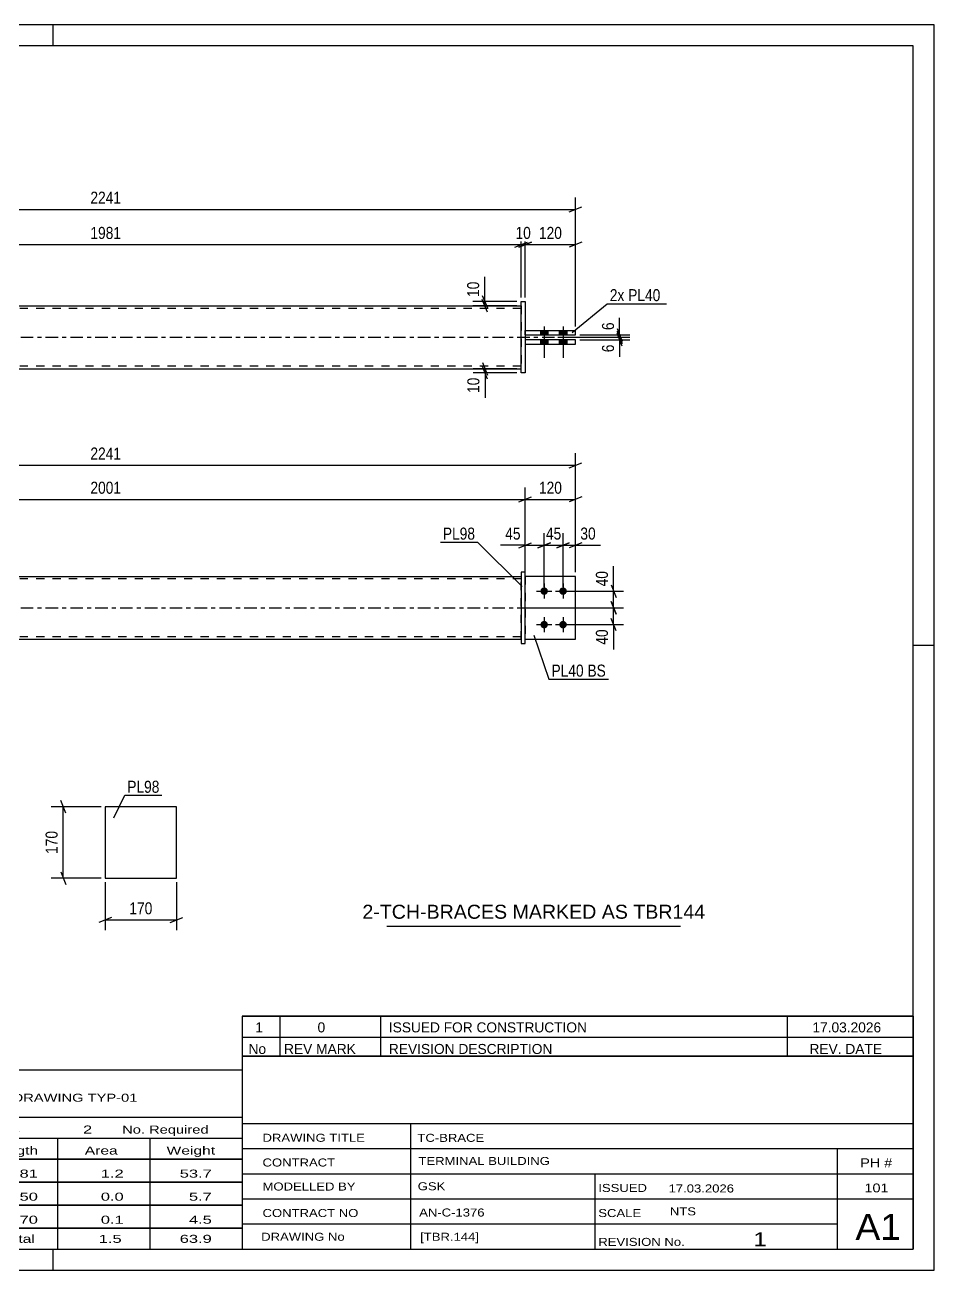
# Model space of a CAD drawing. Header units: millimetres. Extents: x 0 to 420, y 0 to 297.
# Drawn here: x 203.2 to 420, y 0 to 297 of the extents above; entities that cross this region are included whole.
import ezdxf

# ---------------------------------------------------------------- set-up
doc = ezdxf.new("R2010")
doc.units = ezdxf.units.MM
doc.linetypes.add('DXK_LINE_DOT2', pattern=[3.9198, 1.9599, -1.9599])
doc.linetypes.add('DXK_LINE_DOT3', pattern=[5.9187, 2.979, -0.9799, 0.9799, -0.9799])
doc.styles.add('Arial', font='arial.ttf', dxfattribs={"height": 0.2})
doc.styles.add('Arial Narrow', font='ARIALN.TTF', dxfattribs={"height": 0.2})

# ---------------------------------------------------------------- blocks, each defined once
blk = doc.blocks.new('Unknown-580572883-1163')
at = {"color": 5, "linetype": 'Continuous'}
for p, q in [((420, 297), (0, 297)), ((210, 292), (210, 297)), ((420, 0), (420, 297)), ((415, 292), (5, 292)), ((415, 5), (415, 292)), ((420, 149), (415, 149)), ((5, 5), (415, 5)), ((210, 0), (210, 5)), ((0, 0), (420, 0))]:
    blk.add_line(p, q, dxfattribs=at)
blk = doc.blocks.new('Part-580572883-1769 - 1738')
at = {"color": 2, "linetype": 'Continuous'}
for p, q in [((334.53, 165.45), (322.53, 165.45)), ((334.53, 150.45), (334.53, 165.45)), ((322.53, 150.45), (334.53, 150.45))]:
    blk.add_line(p, q, dxfattribs=at)
at = {"color": 7, "linetype": 'DXK_LINE_DOT2'}
blk.add_line((322.53, 165.45), (322.53, 150.45), dxfattribs=at)
blk = doc.blocks.new('Part-580572883-1764 - 1738')
at = {"color": 7, "linetype": 'DXK_LINE_DOT2'}
for p, q in [((334.53, 165.45), (322.53, 165.45)), ((322.53, 165.45), (322.53, 150.45)), ((334.53, 150.45), (334.53, 165.45)), ((322.53, 150.45), (334.53, 150.45))]:
    blk.add_line(p, q, dxfattribs=at)
blk = doc.blocks.new('Part-580572883-1784 - 1738')
at = {"color": 2, "linetype": 'Continuous'}
for p, q in [((321.53, 166.45), (321.53, 149.45)), ((322.53, 166.45), (321.53, 166.45)), ((322.53, 149.45), (322.53, 166.45)), ((321.53, 149.45), (322.53, 149.45))]:
    blk.add_line(p, q, dxfattribs=at)
blk = doc.blocks.new('Part-580572883-1804 - 1738')
at = {"color": 2, "linetype": 'Continuous'}
for p, q in [((123.46, 165.45), (321.53, 165.45)), ((123.46, 150.45), (321.53, 150.45))]:
    blk.add_line(p, q, dxfattribs=at)
at = {"color": 7, "linetype": 'DXK_LINE_DOT2'}
for p, q in [((123.46, 150.45), (123.46, 165.45)), ((321.53, 164.85), (123.46, 164.85)), ((321.53, 150.45), (321.53, 165.45)), ((321.53, 151.05), (123.46, 151.05))]:
    blk.add_line(p, q, dxfattribs=at)
at = {"color": 7, "linetype": 'DXK_LINE_DOT3'}
blk.add_line((113.46, 157.95), (331.53, 157.95), dxfattribs=at)
blk = doc.blocks.new('Bolt-580572883-1805 - 1738')
at = {"linetype": 'Continuous'}
for points in [[(327.03, 162.85, -1), (327.03, 161.05, -1)], [(331.53, 162.85, -1), (331.53, 161.05, -1)], [(327.03, 154.85, -1), (327.03, 153.05, -1)], [(331.53, 154.85, -1), (331.53, 153.05, -1)]]:
    blk.add_hatch(color=1, dxfattribs=at).paths.add_polyline_path(points)
at = {"color": 1, "linetype": 'Continuous'}
for p, q in [((327.03, 163.75), (327.03, 160.15)), ((331.53, 163.75), (331.53, 160.15)), ((325.23, 161.95), (328.83, 161.95)), ((329.73, 161.95), (333.33, 161.95)), ((327.03, 155.75), (327.03, 152.15)), ((331.53, 155.75), (331.53, 152.15)), ((325.23, 153.95), (328.83, 153.95)), ((329.73, 153.95), (333.33, 153.95))]:
    blk.add_line(p, q, dxfattribs=at)
blk = doc.blocks.new('Part-580572883-1418 - 1390')
at = {"color": 2, "linetype": 'Continuous'}
for p, q in [((322.53, 224.09), (334.53, 224.09)), ((322.53, 223.09), (334.53, 223.09)), ((334.53, 223.09), (334.53, 224.09))]:
    blk.add_line(p, q, dxfattribs=at)
at = {"color": 7, "linetype": 'DXK_LINE_DOT2'}
blk.add_line((322.53, 223.09), (322.53, 224.09), dxfattribs=at)
blk = doc.blocks.new('Part-580572883-1445 - 1390')
at = {"color": 2, "linetype": 'Continuous'}
for p, q in [((123.46, 229.99), (321.53, 229.99)), ((123.46, 214.99), (321.53, 214.99))]:
    blk.add_line(p, q, dxfattribs=at)
at = {"color": 7, "linetype": 'DXK_LINE_DOT2'}
for p, q in [((123.46, 214.99), (123.46, 229.99)), ((321.53, 229.39), (123.46, 229.39)), ((321.53, 229.99), (321.53, 214.99)), ((321.53, 215.59), (123.46, 215.59))]:
    blk.add_line(p, q, dxfattribs=at)
at = {"color": 7, "linetype": 'DXK_LINE_DOT3'}
blk.add_line((113.46, 222.49), (331.53, 222.49), dxfattribs=at)
blk = doc.blocks.new('Bolt-580572883-1430 - 1390')
at = {"linetype": 'Continuous'}
for points in [[(327.93, 224.09), (326.13, 224.09), (326.13, 223.09), (327.93, 223.09)], [(327.93, 224.09), (326.13, 224.09), (326.13, 223.09), (327.93, 223.09)], [(332.43, 224.09), (330.63, 224.09), (330.63, 223.09), (332.43, 223.09)], [(332.43, 224.09), (330.63, 224.09), (330.63, 223.09), (332.43, 223.09)], [(327.93, 221.89), (326.13, 221.89), (326.13, 220.89), (327.93, 220.89)], [(327.93, 221.89), (326.13, 221.89), (326.13, 220.89), (327.93, 220.89)], [(332.43, 221.89), (330.63, 221.89), (330.63, 220.89), (332.43, 220.89)], [(332.43, 221.89), (330.63, 221.89), (330.63, 220.89), (332.43, 220.89)]]:
    blk.add_hatch(color=1, dxfattribs=at).paths.add_polyline_path(points)
at = {"color": 1, "linetype": 'Continuous'}
for p, q in [((326.13, 224.09), (326.13, 223.09)), ((326.13, 224.09), (326.13, 223.09)), ((327.03, 225.09), (327.03, 217.59)), ((327.03, 225.09), (327.03, 217.59)), ((327.93, 224.09), (327.93, 223.09)), ((327.93, 224.09), (327.93, 223.09)), ((330.63, 224.09), (330.63, 223.09)), ((330.63, 224.09), (330.63, 223.09)), ((331.53, 225.09), (331.53, 217.59)), ((331.53, 225.09), (331.53, 217.59)), ((332.43, 224.09), (332.43, 223.09)), ((332.43, 224.09), (332.43, 223.09)), ((326.13, 221.89), (326.13, 220.89)), ((326.13, 221.89), (326.13, 220.89)), ((327.93, 221.89), (327.93, 220.89)), ((327.93, 221.89), (327.93, 220.89)), ((330.63, 221.89), (330.63, 220.89)), ((330.63, 221.89), (330.63, 220.89)), ((332.43, 221.89), (332.43, 220.89)), ((332.43, 221.89), (332.43, 220.89))]:
    blk.add_line(p, q, dxfattribs=at)
blk = doc.blocks.new('Part-580572883-1457 - 1390')
at = {"color": 2, "linetype": 'Continuous'}
for p, q in [((321.53, 213.99), (321.53, 230.99)), ((321.53, 230.99), (322.53, 230.99)), ((322.53, 230.99), (322.53, 213.99)), ((322.53, 213.99), (321.53, 213.99))]:
    blk.add_line(p, q, dxfattribs=at)
blk = doc.blocks.new('Part-580572883-1462 - 1390')
at = {"color": 2, "linetype": 'Continuous'}
for p, q in [((334.53, 221.89), (322.53, 221.89)), ((322.53, 220.89), (334.53, 220.89)), ((334.53, 220.89), (334.53, 221.89))]:
    blk.add_line(p, q, dxfattribs=at)
at = {"color": 7, "linetype": 'DXK_LINE_DOT2'}
blk.add_line((322.53, 221.89), (322.53, 220.89), dxfattribs=at)
blk = doc.blocks.new('Part-580572883-2294 - 2288')
at = {"color": 2, "linetype": 'Continuous'}
for p, q in [((239.37, 110.51), (222.37, 110.51)), ((222.37, 110.51), (222.37, 93.51)), ((239.37, 93.51), (239.37, 110.51)), ((222.37, 93.51), (239.37, 93.51))]:
    blk.add_line(p, q, dxfattribs=at)
blk = doc.blocks.new('StraightDimension-580572883-1826 - 1738')
at = {"color": 7, "linetype": 'Continuous'}
for p, q in [((327.03, 162.95), (327.03, 175.74)), ((331.53, 162.95), (331.53, 175.74)), ((325.53, 172.29), (328.53, 173.49)), ((327.03, 172.89), (331.53, 172.89)), ((333.03, 173.49), (330.03, 172.29))]:
    blk.add_line(p, q, dxfattribs=at)
at = {"color": 0}
blk.add_wipeout([(331.71, 173.64), (331.71, 177.84), (326.85, 177.84), (326.85, 173.64)], dxfattribs=at)
at = {"color": 3, "style": 'Arial Narrow'}
blk.add_text('45', height=2.863, dxfattribs=at).set_placement((327.45, 174.24))
blk = doc.blocks.new('StraightDimension-580572883-1914 - 1738')
at = {"color": 7, "linetype": 'Continuous'}
for p, q in [((123.96, 184.43), (120.96, 183.23)), ((122.46, 158.95), (122.46, 186.68)), ((321.03, 183.23), (324.03, 184.43)), ((322.53, 166.45), (322.53, 186.68)), ((122.46, 183.83), (322.53, 183.83))]:
    blk.add_line(p, q, dxfattribs=at)
at = {"color": 0}
blk.add_wipeout([(226.75, 184.58), (226.75, 188.78), (218.24, 188.78), (218.24, 184.58)], dxfattribs=at)
at = {"color": 3, "style": 'Arial Narrow'}
blk.add_text('2001', height=2.863, dxfattribs=at).set_placement((218.84, 185.18))
blk = doc.blocks.new('StraightDimension-580572883-1810 - 1738')
at = {"color": 7, "linetype": 'Continuous'}
for p, q in [((331.53, 162.95), (331.53, 175.74)), ((334.53, 166.45), (334.53, 175.74)), ((330.03, 172.29), (333.03, 173.49)), ((331.53, 172.89), (334.53, 172.89)), ((336.03, 173.49), (333.03, 172.29))]:
    blk.add_line(p, q, dxfattribs=at)
at = {"color": 0}
blk.add_wipeout([(339.91, 173.64), (339.91, 177.84), (335.06, 177.84), (335.06, 173.64)], dxfattribs=at)
at = {"color": 7, "linetype": 'Continuous'}
blk.add_line((334.53, 172.89), (340.44, 172.89), dxfattribs=at)
blk.add_line((334.53, 172.89), (340.44, 172.89), dxfattribs=at)
at = {"color": 3, "style": 'Arial Narrow'}
blk.add_text('30', height=2.863, dxfattribs=at).set_placement((335.66, 174.24))
blk = doc.blocks.new('StraightDimension-580572883-1839 - 1738')
at = {"color": 7, "linetype": 'Continuous'}
for p, q in [((322.53, 166.45), (322.53, 175.74)), ((327.03, 162.95), (327.03, 175.74)), ((321.03, 172.29), (324.03, 173.49)), ((322.53, 172.89), (327.03, 172.89)), ((328.53, 173.49), (325.53, 172.29))]:
    blk.add_line(p, q, dxfattribs=at)
at = {"color": 0}
blk.add_wipeout([(322.01, 173.64), (322.01, 177.84), (317.15, 177.84), (317.15, 173.64)], dxfattribs=at)
at = {"color": 7, "linetype": 'Continuous'}
blk.add_line((322.53, 172.89), (316.62, 172.89), dxfattribs=at)
blk.add_line((322.53, 172.89), (316.62, 172.89), dxfattribs=at)
at = {"color": 3, "style": 'Arial Narrow'}
blk.add_text('45', height=2.863, dxfattribs=at).set_placement((317.75, 174.24))
blk = doc.blocks.new('StraightDimension-580572883-1856 - 1738')
at = {"color": 7, "linetype": 'Continuous'}
for p, q in [((110.46, 166.45), (110.46, 194.83)), ((334.53, 166.45), (334.53, 194.83)), ((111.96, 192.58), (108.96, 191.38)), ((110.46, 191.98), (334.53, 191.98)), ((333.03, 191.38), (336.03, 192.58))]:
    blk.add_line(p, q, dxfattribs=at)
at = {"color": 0}
blk.add_wipeout([(226.75, 192.73), (226.75, 196.93), (218.24, 196.93), (218.24, 192.73)], dxfattribs=at)
at = {"color": 3, "style": 'Arial Narrow'}
blk.add_text('2241', height=2.863, dxfattribs=at).set_placement((218.84, 193.33))
blk = doc.blocks.new('StraightDimension-580572883-1876 - 1738')
at = {"color": 7, "linetype": 'Continuous'}
for p, q in [((342.98, 163.45), (344.18, 160.45)), ((332.53, 161.95), (345.98, 161.95)), ((343.58, 157.95), (343.58, 161.95)), ((323.53, 157.95), (345.98, 157.95)), ((344.18, 156.45), (342.98, 159.45))]:
    blk.add_line(p, q, dxfattribs=at)
at = {"color": 0}
blk.add_wipeout([(342.83, 167.34), (338.63, 167.34), (338.63, 162.48), (342.83, 162.48)], dxfattribs=at)
at = {"color": 7, "linetype": 'Continuous'}
blk.add_line((343.58, 161.95), (343.58, 167.86), dxfattribs=at)
blk.add_line((343.58, 161.95), (343.58, 167.86), dxfattribs=at)
at = {"color": 3, "style": 'Arial Narrow'}
blk.add_text('40', height=2.863, rotation=90.0002, dxfattribs=at).set_placement((342.23, 163.08))
blk = doc.blocks.new('StraightDimension-580572883-1885 - 1738')
at = {"color": 7, "linetype": 'Continuous'}
for p, q in [((323.53, 157.95), (345.98, 157.95)), ((342.98, 159.45), (344.18, 156.45)), ((343.58, 153.95), (343.58, 157.95)), ((344.18, 152.45), (342.98, 155.45)), ((332.53, 153.95), (345.98, 153.95))]:
    blk.add_line(p, q, dxfattribs=at)
at = {"color": 0}
blk.add_wipeout([(342.83, 153.43), (338.63, 153.43), (338.63, 148.57), (342.83, 148.57)], dxfattribs=at)
at = {"color": 7, "linetype": 'Continuous'}
blk.add_line((343.58, 153.95), (343.58, 148.05), dxfattribs=at)
blk.add_line((343.58, 153.95), (343.58, 148.05), dxfattribs=at)
at = {"color": 3, "style": 'Arial Narrow'}
blk.add_text('40', height=2.863, rotation=90.0002, dxfattribs=at).set_placement((342.23, 149.17))
blk = doc.blocks.new('StraightDimension-580572883-1895 - 1738')
at = {"color": 7, "linetype": 'Continuous'}
for p, q in [((321.03, 183.23), (324.03, 184.43)), ((322.53, 166.45), (322.53, 186.68)), ((336.03, 184.43), (333.03, 183.23)), ((334.53, 166.45), (334.53, 186.68)), ((322.53, 183.83), (334.53, 183.83))]:
    blk.add_line(p, q, dxfattribs=at)
at = {"color": 0}
blk.add_wipeout([(331.87, 184.58), (331.87, 188.78), (325.19, 188.78), (325.19, 184.58)], dxfattribs=at)
at = {"color": 3, "style": 'Arial Narrow'}
blk.add_text('120', height=2.863, dxfattribs=at).set_placement((325.79, 185.18))
blk = doc.blocks.new('StraightDimension-580572883-1552 - 1390')
at = {"color": 7, "linetype": 'Continuous'}
for p, q in [((312.28, 232.49), (313.48, 229.49)), ((320.53, 230.99), (310.03, 230.99)), ((320.53, 229.99), (310.03, 229.99)), ((313.48, 228.49), (312.28, 231.49)), ((312.88, 229.99), (312.88, 230.99))]:
    blk.add_line(p, q, dxfattribs=at)
at = {"color": 0}
blk.add_wipeout([(312.13, 236.37), (307.93, 236.37), (307.93, 231.51), (312.13, 231.51)], dxfattribs=at)
at = {"color": 7, "linetype": 'Continuous'}
blk.add_line((312.88, 230.99), (312.88, 236.89), dxfattribs=at)
blk.add_line((312.88, 230.99), (312.88, 236.89), dxfattribs=at)
at = {"color": 3, "style": 'Arial Narrow'}
blk.add_text('10', height=2.863, rotation=90.0002, dxfattribs=at).set_placement((311.53, 232.11))
blk = doc.blocks.new('StraightDimension-580572883-1538 - 1390')
at = {"color": 7, "linetype": 'Continuous'}
for p, q in [((320.53, 214.99), (310.08, 214.99)), ((320.53, 213.99), (310.08, 213.99)), ((312.33, 216.49), (313.53, 213.49)), ((313.53, 212.49), (312.33, 215.49)), ((312.93, 213.99), (312.93, 214.99))]:
    blk.add_line(p, q, dxfattribs=at)
at = {"color": 0}
blk.add_wipeout([(312.18, 213.46), (307.98, 213.46), (307.98, 208.61), (312.18, 208.61)], dxfattribs=at)
at = {"color": 7, "linetype": 'Continuous'}
blk.add_line((312.93, 213.99), (312.93, 208.08), dxfattribs=at)
blk.add_line((312.93, 213.99), (312.93, 208.08), dxfattribs=at)
at = {"color": 3, "style": 'Arial Narrow'}
blk.add_text('10', height=2.863, rotation=90.0002, dxfattribs=at).set_placement((311.58, 209.21))
blk = doc.blocks.new('StraightDimension-580572883-1567 - 1390')
at = {"color": 7, "linetype": 'Continuous'}
for p, q in [((110.46, 225.09), (110.46, 255.86)), ((334.53, 225.09), (334.53, 255.86)), ((111.96, 253.61), (108.96, 252.41)), ((110.46, 253.01), (334.53, 253.01)), ((333.03, 252.41), (336.03, 253.61))]:
    blk.add_line(p, q, dxfattribs=at)
at = {"color": 0}
blk.add_wipeout([(226.75, 253.76), (226.75, 257.96), (218.24, 257.96), (218.24, 253.76)], dxfattribs=at)
at = {"color": 3, "style": 'Arial Narrow'}
blk.add_text('2241', height=2.863, dxfattribs=at).set_placement((218.84, 254.36))
blk = doc.blocks.new('StraightDimension-580572883-1578 - 1390')
at = {"color": 7, "linetype": 'Continuous'}
for p, q in [((322.53, 231.99), (322.53, 247.45)), ((334.53, 225.09), (334.53, 247.45)), ((321.03, 244), (324.03, 245.2)), ((322.53, 244.6), (334.53, 244.6)), ((336.03, 245.2), (333.03, 244))]:
    blk.add_line(p, q, dxfattribs=at)
at = {"color": 0}
blk.add_wipeout([(331.87, 245.35), (331.87, 249.55), (325.19, 249.55), (325.19, 245.35)], dxfattribs=at)
at = {"color": 3, "style": 'Arial Narrow'}
blk.add_text('120', height=2.863, dxfattribs=at).set_placement((325.79, 245.95))
blk = doc.blocks.new('StraightDimension-580572883-1608 - 1390')
at = {"color": 7, "linetype": 'Continuous'}
for p, q in [((123.46, 231.99), (123.46, 247.45)), ((321.53, 231.99), (321.53, 247.45)), ((124.96, 245.2), (121.96, 244)), ((123.46, 244.6), (321.53, 244.6)), ((320.03, 244), (323.03, 245.2))]:
    blk.add_line(p, q, dxfattribs=at)
at = {"color": 0}
blk.add_wipeout([(226.75, 245.35), (226.75, 249.55), (218.24, 249.55), (218.24, 245.35)], dxfattribs=at)
at = {"color": 3, "style": 'Arial Narrow'}
blk.add_text('1981', height=2.863, dxfattribs=at).set_placement((218.84, 245.95))
blk = doc.blocks.new('StraightDimension-580572883-1618 - 1390')
at = {"color": 7, "linetype": 'Continuous'}
for p, q in [((321.53, 231.99), (321.53, 247.45)), ((322.53, 231.99), (322.53, 247.45)), ((320.03, 244), (323.03, 245.2)), ((324.03, 245.2), (321.03, 244)), ((321.53, 244.6), (322.53, 244.6))]:
    blk.add_line(p, q, dxfattribs=at)
at = {"color": 0}
blk.add_wipeout([(324.46, 245.35), (324.46, 249.55), (319.6, 249.55), (319.6, 245.35)], dxfattribs=at)
at = {"color": 3, "style": 'Arial Narrow'}
blk.add_text('10', height=2.863, dxfattribs=at).set_placement((320.2, 245.95))
blk = doc.blocks.new('StraightDimension-580572883-1650 - 1390')
at = {"color": 7, "linetype": 'Continuous'}
for p, q in [((344.43, 223.99), (345.63, 220.99)), ((345.63, 220.39), (344.43, 223.39)), ((330.28, 222.49), (347.43, 222.49)), ((335.53, 221.89), (347.43, 221.89)), ((345.03, 221.89), (345.03, 222.49))]:
    blk.add_line(p, q, dxfattribs=at)
at = {"color": 0}
blk.add_wipeout([(344.28, 221.36), (340.08, 221.36), (340.08, 218.33), (344.28, 218.33)], dxfattribs=at)
at = {"color": 7, "linetype": 'Continuous'}
blk.add_line((345.03, 221.89), (345.03, 217.81), dxfattribs=at)
blk.add_line((345.03, 221.89), (345.03, 217.81), dxfattribs=at)
at = {"color": 3, "style": 'Arial Narrow'}
blk.add_text('6', height=2.86, rotation=90.0002, dxfattribs=at).set_placement((343.68, 218.93))
blk = doc.blocks.new('StraightDimension-580572883-1661 - 1390')
at = {"color": 7, "linetype": 'Continuous'}
for p, q in [((335.53, 223.09), (347.43, 223.09)), ((344.43, 224.59), (345.63, 221.59)), ((345.63, 220.99), (344.43, 223.99)), ((345.03, 222.49), (345.03, 223.09)), ((330.28, 222.49), (347.43, 222.49))]:
    blk.add_line(p, q, dxfattribs=at)
at = {"color": 0}
blk.add_wipeout([(344.28, 226.64), (340.08, 226.64), (340.08, 223.61), (344.28, 223.61)], dxfattribs=at)
at = {"color": 7, "linetype": 'Continuous'}
blk.add_line((345.03, 223.09), (345.03, 227.17), dxfattribs=at)
blk.add_line((345.03, 223.09), (345.03, 227.17), dxfattribs=at)
at = {"color": 3, "style": 'Arial Narrow'}
blk.add_text('6', height=2.86, rotation=90.0002, dxfattribs=at).set_placement((343.68, 224.21))
blk = doc.blocks.new('StraightDimension-580572883-2305 - 2288')
at = {"color": 7, "linetype": 'Continuous'}
for p, q in [((222.37, 92.51), (222.37, 81.11)), ((239.37, 92.51), (239.37, 81.11)), ((223.87, 84.11), (220.87, 82.91)), ((222.37, 83.51), (239.37, 83.51)), ((237.87, 82.91), (240.87, 84.11))]:
    blk.add_line(p, q, dxfattribs=at)
at = {"color": 0}
blk.add_wipeout([(234.22, 84.26), (234.22, 88.46), (227.53, 88.46), (227.53, 84.26)], dxfattribs=at)
at = {"color": 3, "style": 'Arial Narrow'}
blk.add_text('170', height=2.863, dxfattribs=at).set_placement((228.13, 84.86))
blk = doc.blocks.new('StraightDimension-580572883-2296 - 2288')
at = {"color": 7, "linetype": 'Continuous'}
for p, q in [((221.37, 110.51), (209.52, 110.51)), ((212.97, 109.01), (211.77, 112.01)), ((212.37, 93.51), (212.37, 110.51)), ((221.37, 93.51), (209.52, 93.51)), ((211.77, 95.01), (212.97, 92.01))]:
    blk.add_line(p, q, dxfattribs=at)
at = {"color": 0}
blk.add_wipeout([(211.62, 105.35), (207.42, 105.35), (207.42, 98.67), (211.62, 98.67)], dxfattribs=at)
at = {"color": 3, "style": 'Arial Narrow'}
blk.add_text('170', height=2.863, rotation=90.0002, dxfattribs=at).set_placement((211.02, 99.27))
blk = doc.blocks.new('Unknown-580572883-3637')
at = {"color": 7, "linetype": 'Continuous'}
for p, q in [((255, 51.05), (255, 5)), ((255, 51.05), (415, 51.05)), ((415, 51), (415, 5)), ((255, 35), (415, 35)), ((295.14, 35), (295.14, 5)), ((255, 29), (415, 29)), ((397, 5.05), (397, 29.05)), ((255, 23), (415, 23)), ((339.14, 23), (339.14, 5)), ((255, 17), (415, 17)), ((255, 11), (397, 11)), ((255, 5), (415, 5))]:
    blk.add_line(p, q, dxfattribs=at)
at = {"color": 7, "style": 'Arial Narrow'}
for s, height, width, p in [('DRAWING TITLE', 1.9089, 1.425378, (259.88, 30.61)), ('TC-BRACE', 1.909, 1.425378, (296.81, 30.59)), ('TERMINAL BUILDING', 1.9089, 1.425378, (297.06, 25.07)), ('CONTRACT', 1.909, 1.425378, (259.88, 24.71)), ('MODELLED BY', 1.9089, 1.425378, (259.88, 18.98)), ('GSK', 1.909, 1.425378, (296.88, 19.04)), ('ISSUED', 1.909, 1.425378, (339.94, 18.64)), ('17.03.2026', 1.909, 1.425378, (356.69, 18.52)), ('CONTRACT NO', 1.9089, 1.425378, (259.88, 12.66)), ('AN-C-1376', 1.909, 1.425378, (297.23, 12.78)), ('SCALE', 1.909, 1.425378, (339.94, 12.65)), ('A1', 6.204, 1.25, (401.24, 7.2)), ('DRAWING No', 1.909, 1.425378, (259.56, 7)), ('[TBR.144]', 1.909, 1.425378, (297.46, 6.99)), ('1', 3.34, 1.5, (376.91, 5.68)), ('REVISION No.', 1.9089, 1.425378, (339.94, 5.77))]:
    blk.add_text(s, height=height, dxfattribs=dict(at, width=width)).set_placement(p)
at = {"color": 7, "linetype": 'Continuous', "style": 'Arial Narrow'}
for s, height, width, p in [('PH #', 2.1, 1.42538, (402.4, 24.55)), ('101', 2.1, 1.42538, (403.41, 18.55)), ('NTS', 1.909, 1.425378, (357, 13.05))]:
    blk.add_text(s, height=height, dxfattribs=dict(at, width=width)).set_placement(p)
blk = doc.blocks.new('Unknown-580572883-3638')
at = {"color": 7, "linetype": 'Continuous'}
for p, q in [((255, 60.55), (415, 60.55)), ((415, 60.55), (255, 60.55)), ((255, 60.55), (255, 55.55)), ((264, 60.55), (264, 55.55)), ((288, 60.55), (288, 55.55)), ((385, 60.55), (385, 55.55)), ((415, 60.55), (415, 55.55)), ((255, 55.55), (415, 55.55)), ((255, 55.55), (255, 51.05)), ((255, 55.55), (415, 55.55)), ((264, 55.55), (264, 51.05)), ((288, 55.55), (288, 51.05)), ((385, 55.55), (385, 51.05)), ((415, 55.55), (415, 51.05)), ((415, 51.05), (255, 51.05))]:
    blk.add_line(p, q, dxfattribs=at)
at = {"color": 7, "linetype": 'Continuous', "style": 'Arial Narrow'}
for s, height, width, p in [('1', 2.39, 1.196471, (258.16, 56.7)), ('0', 2.39, 1.196471, (273, 56.7)), ('ISSUED FOR CONSTRUCTION', 2.3861, 1.196471, (290, 56.7)), ('17.03.2026', 2.386, 1.196471, (391, 56.7)), ('No', 2.386, 1.2, (256.54, 51.55)), ('REV MARK', 2.386, 1.2, (265, 51.55)), ('REVISION DESCRIPTION', 2.3861, 1.2, (290, 51.55)), ('REV. DATE', 2.386, 1.2, (390.28, 51.55))]:
    blk.add_text(s, height=height, dxfattribs=dict(at, width=width)).set_placement(p)
blk = doc.blocks.new('Unknown-580572883-3639')
at = {"color": 7, "linetype": 'Continuous'}
for p, q in [((95, 47.75), (255, 47.75)), ((95, 36.5), (95, 47.75)), ((255, 47.75), (255, 36.5)), ((95, 36.5), (255, 36.5)), ((95, 36.5), (95, 31.5)), ((255, 36.5), (255, 31.5)), ((95, 31.5), (255, 31.5)), ((95, 31.5), (95, 26.5)), ((119, 31.5), (119, 26.5)), ((154.5, 31.5), (154.5, 26.5)), ((180.5, 31.5), (180.5, 26.5)), ((193.5, 31.5), (193.5, 26.5)), ((211, 31.5), (211, 26.5)), ((233, 31.5), (233, 26.5)), ((255, 31.5), (255, 26.5)), ((95, 26.5), (255, 26.5)), ((95, 26.45), (95, 21.05)), ((95, 26.45), (255, 26.45)), ((119, 26.5), (119, 21)), ((154.5, 26.5), (154.5, 21)), ((180.5, 26.5), (180.5, 21)), ((193.5, 26.5), (193.5, 21)), ((211, 26.5), (211, 21)), ((233, 26.5), (233, 21)), ((255, 26.45), (255, 21.05)), ((95, 21.05), (255, 21.05)), ((95, 20.95), (95, 15.55)), ((95, 20.95), (255, 20.95)), ((119, 21), (119, 15.5)), ((154.5, 21), (154.5, 15.5)), ((180.5, 21), (180.5, 15.5)), ((193.5, 21), (193.5, 15.5)), ((211, 21), (211, 15.5)), ((233, 21), (233, 15.5)), ((255, 20.95), (255, 15.55)), ((95, 15.55), (255, 15.55)), ((95, 15.45), (95, 10.05)), ((95, 15.45), (255, 15.45)), ((119, 15.5), (119, 10)), ((154.5, 15.5), (154.5, 10)), ((180.5, 15.5), (180.5, 10)), ((193.5, 15.5), (193.5, 10)), ((211, 15.5), (211, 10)), ((233, 15.5), (233, 10)), ((255, 15.45), (255, 10.05)), ((95, 10.05), (255, 10.05)), ((95, 10), (255, 10)), ((95, 10), (95, 5)), ((211, 10), (211, 5)), ((233, 10), (233, 5)), ((255, 10), (255, 5)), ((95, 5), (255, 5))]:
    blk.add_line(p, q, dxfattribs=at)
at = {"color": 7, "style": 'Arial Narrow'}
for s, height, width, p in [('GENERAL NOTES & WELD DETAILS :', 2.8633, 1.4, (96.15, 40.06)), ('REFER TYP DRAWING TYP-01', 1.9089, 1.6, (179.7, 40.16)), ("MATERIAL LIST FOR ASSEMBLY MK'D", 1.9089, 1.6, (96.15, 32.56)), ('TBR144', 1.909, 1.794707, (187.59, 32.47)), ('2', 1.91, 1.794707, (217.08, 32.56)), ('No. Required', 1.9089, 1.6, (226.41, 32.56)), ('Mark', 1.909, 1.7, (96.34, 27.5)), ('Profile', 1.909, 1.7, (129.41, 27.5)), ('Material', 1.909, 1.7, (159.54, 27.56)), ('No.', 1.909, 1.7, (184.5, 27.56)), ('Length', 1.909, 1.7, (195, 27.56)), ('Area', 1.909, 1.7, (217.5, 27.56)), ('Weight', 1.909, 1.7, (237, 27.56))]:
    blk.add_text(s, height=height, dxfattribs=dict(at, width=width)).set_placement(p)
at = {"color": 7, "linetype": 'Continuous', "style": 'Arial Narrow'}
for s, height, width, p in [('TBR144', 1.909, 1.794707, (96.5, 22.06)), ('SHS150*6', 1.909, 1.794707, (121, 22.06)), ('E350', 1.909, 1.794707, (160.74, 22.06)), ('1', 1.91, 1.794707, (184.86, 22.06)), ('1981', 1.909, 1.794707, (197.58, 22.06)), ('1.2', 1.909, 1.794707, (221.32, 22.06)), ('53.7', 1.909, 1.794707, (240.14, 22.06)), ('PL40', 1.909, 1.794707, (96.5, 16.56)), ('PL10*120', 1.909, 1.794707, (121, 16.56)), ('E350', 1.909, 1.794707, (160.74, 16.56)), ('4', 1.91, 1.794707, (184.86, 16.56)), ('150', 1.909, 1.794707, (199.77, 16.56)), ('0.0', 1.909, 1.794707, (221.32, 16.56)), ('5.7', 1.909, 1.794707, (242.33, 16.56)), ('PL98', 1.909, 1.794707, (96.5, 11.06)), ('PL10*170', 1.909, 1.794707, (121, 11.06)), ('E350', 1.909, 1.794707, (160.74, 11.06)), ('2', 1.91, 1.794707, (184.86, 11.06)), ('170', 1.909, 1.794707, (199.77, 11.06)), ('0.1', 1.909, 1.794707, (221.32, 11.06)), ('4.5', 1.909, 1.794707, (242.33, 11.06)), ('Total', 1.909, 1.7, (197.33, 6.5)), ('1.5', 1.909, 1.794707, (220.83, 6.5)), ('63.9', 1.909, 1.794707, (240.14, 6.5))]:
    blk.add_text(s, height=height, dxfattribs=dict(at, width=width)).set_placement(p)
blk = doc.blocks.new('Unknown-580572883-3640')
at = {"color": 7, "linetype": 'Continuous'}
blk.add_line((289.5, 82.05), (359.5, 82.05), dxfattribs=at)
at = {"color": 7, "style": 'Arial'}
blk.add_text('2-TCH-BRACES MARKED AS TBR144', height=3.3428, dxfattribs=at).set_placement((283.69, 83.8))
blk = doc.blocks.new('Mark-580572883-1780 - 1738')
at = {"color": 0}
blk.add_wipeout([(310.55, 174.23), (310.55, 177.23), (302.88, 177.23), (302.88, 174.23)], dxfattribs=at)
blk.add_wipeout([(310.55, 174.23), (310.55, 177.23), (302.88, 177.23), (302.88, 174.23)], dxfattribs=at)
at = {"color": 30, "linetype": 'Continuous'}
for p in [(302.28, 173.63), (321.76, 163.03)]:
    blk.add_line(p, (311.15, 173.63), dxfattribs=at)
at = {"color": 3, "style": 'Arial Narrow'}
blk.add_text('PL98', height=2.863, dxfattribs=at).set_placement((302.88, 174.23))
blk = doc.blocks.new('MarkSet-580572883-2051 - 1738')
at = {"color": 0}
blk.add_wipeout([(336.45, 141.55), (336.45, 144.55), (328.78, 144.55), (328.78, 141.55)], dxfattribs=at)
blk.add_wipeout([(336.45, 141.55), (336.45, 144.55), (328.78, 144.55), (328.78, 141.55)], dxfattribs=at)
at = {"color": 30, "linetype": 'Continuous'}
blk.add_line((324.54, 151.42), (328.18, 140.95), dxfattribs=at)
at = {"color": 0}
blk.add_wipeout([(341.73, 141.55), (341.73, 144.55), (337.35, 144.55), (337.35, 141.55)], dxfattribs=at)
blk.add_wipeout([(341.73, 141.55), (341.73, 144.55), (337.35, 144.55), (337.35, 141.55)], dxfattribs=at)
at = {"color": 30, "linetype": 'Continuous'}
blk.add_line((328.18, 140.95), (342.33, 140.95), dxfattribs=at)
at = {"color": 3, "style": 'Arial Narrow'}
for s, p in [('PL40', (328.78, 141.55)), ('BS', (337.35, 141.55))]:
    blk.add_text(s, height=2.863, dxfattribs=at).set_placement(p)
blk = doc.blocks.new('MarkSet-580572883-1723 - 1390')
at = {"color": 0}
blk.add_wipeout([(346.16, 231.11), (346.16, 234.11), (342.68, 234.11), (342.68, 231.11)], dxfattribs=at)
blk.add_wipeout([(346.16, 231.11), (346.16, 234.11), (342.68, 234.11), (342.68, 231.11)], dxfattribs=at)
at = {"color": 30, "linetype": 'Continuous'}
blk.add_line((333.74, 223.6), (342.08, 230.51), dxfattribs=at)
at = {"color": 0}
blk.add_wipeout([(354.73, 231.11), (354.73, 234.11), (347.06, 234.11), (347.06, 231.11)], dxfattribs=at)
blk.add_wipeout([(354.73, 231.11), (354.73, 234.11), (347.06, 234.11), (347.06, 231.11)], dxfattribs=at)
at = {"color": 30, "linetype": 'Continuous'}
blk.add_line((342.08, 230.51), (356.23, 230.51), dxfattribs=at)
at = {"color": 3, "style": 'Arial Narrow'}
for s, p in [('2x', (342.68, 231.11)), ('PL40', (347.06, 231.11))]:
    blk.add_text(s, height=2.863, dxfattribs=at).set_placement(p)
blk = doc.blocks.new('Mark-580572883-2290 - 2288')
at = {"color": 0}
blk.add_wipeout([(235.3, 113.85), (235.3, 116.85), (227.63, 116.85), (227.63, 113.85)], dxfattribs=at)
blk.add_wipeout([(235.3, 113.85), (235.3, 116.85), (227.63, 116.85), (227.63, 113.85)], dxfattribs=at)
at = {"color": 30, "linetype": 'Continuous'}
for p, q in [((224.39, 107.89), (227.03, 113.25)), ((227.03, 113.25), (235.9, 113.25))]:
    blk.add_line(p, q, dxfattribs=at)
at = {"color": 3, "style": 'Arial Narrow'}
blk.add_text('PL98', height=2.863, dxfattribs=at).set_placement((227.63, 113.85))

msp = doc.modelspace()

# ---------------------------------------------------------------- block references
for name in ['Unknown-580572883-1163', 'Part-580572883-1445 - 1390', 'Part-580572883-1457 - 1390', 'Part-580572883-1418 - 1390', 'Bolt-580572883-1430 - 1390', 'Part-580572883-1462 - 1390', 'Part-580572883-1784 - 1738', 'Part-580572883-1804 - 1738', 'Part-580572883-1769 - 1738', 'Part-580572883-1764 - 1738', 'Bolt-580572883-1805 - 1738', 'Part-580572883-2294 - 2288', 'Unknown-580572883-3640', 'Unknown-580572883-3638', 'Unknown-580572883-3637', 'Unknown-580572883-3639']:
    msp.add_blockref(name, (0, 0))

# ---------------------------------------------------------------- next in the draw order: block references
for name in ['StraightDimension-580572883-1552 - 1390', 'StraightDimension-580572883-1538 - 1390', 'StraightDimension-580572883-1914 - 1738', 'StraightDimension-580572883-1826 - 1738', 'Mark-580572883-2290 - 2288', 'StraightDimension-580572883-2305 - 2288']:
    msp.add_blockref(name, (0, 0))

# ---------------------------------------------------------------- next in the draw order: block references
for name in ['StraightDimension-580572883-1567 - 1390', 'StraightDimension-580572883-1839 - 1738', 'StraightDimension-580572883-1810 - 1738', 'StraightDimension-580572883-2296 - 2288']:
    msp.add_blockref(name, (0, 0))

# ---------------------------------------------------------------- next in the draw order: block references
for name in ['StraightDimension-580572883-1578 - 1390', 'StraightDimension-580572883-1856 - 1738']:
    msp.add_blockref(name, (0, 0))

# ---------------------------------------------------------------- next in the draw order: block references
for name in ['StraightDimension-580572883-1608 - 1390', 'StraightDimension-580572883-1650 - 1390', 'StraightDimension-580572883-1876 - 1738']:
    msp.add_blockref(name, (0, 0))

# ---------------------------------------------------------------- next in the draw order: block references
for name in ['StraightDimension-580572883-1618 - 1390', 'StraightDimension-580572883-1661 - 1390', 'StraightDimension-580572883-1895 - 1738', 'StraightDimension-580572883-1885 - 1738']:
    msp.add_blockref(name, (0, 0))

# ---------------------------------------------------------------- next in the draw order: block references
for name in ['MarkSet-580572883-1723 - 1390', 'Mark-580572883-1780 - 1738', 'MarkSet-580572883-2051 - 1738']:
    msp.add_blockref(name, (0, 0))

doc.saveas('drawing.dxf')
